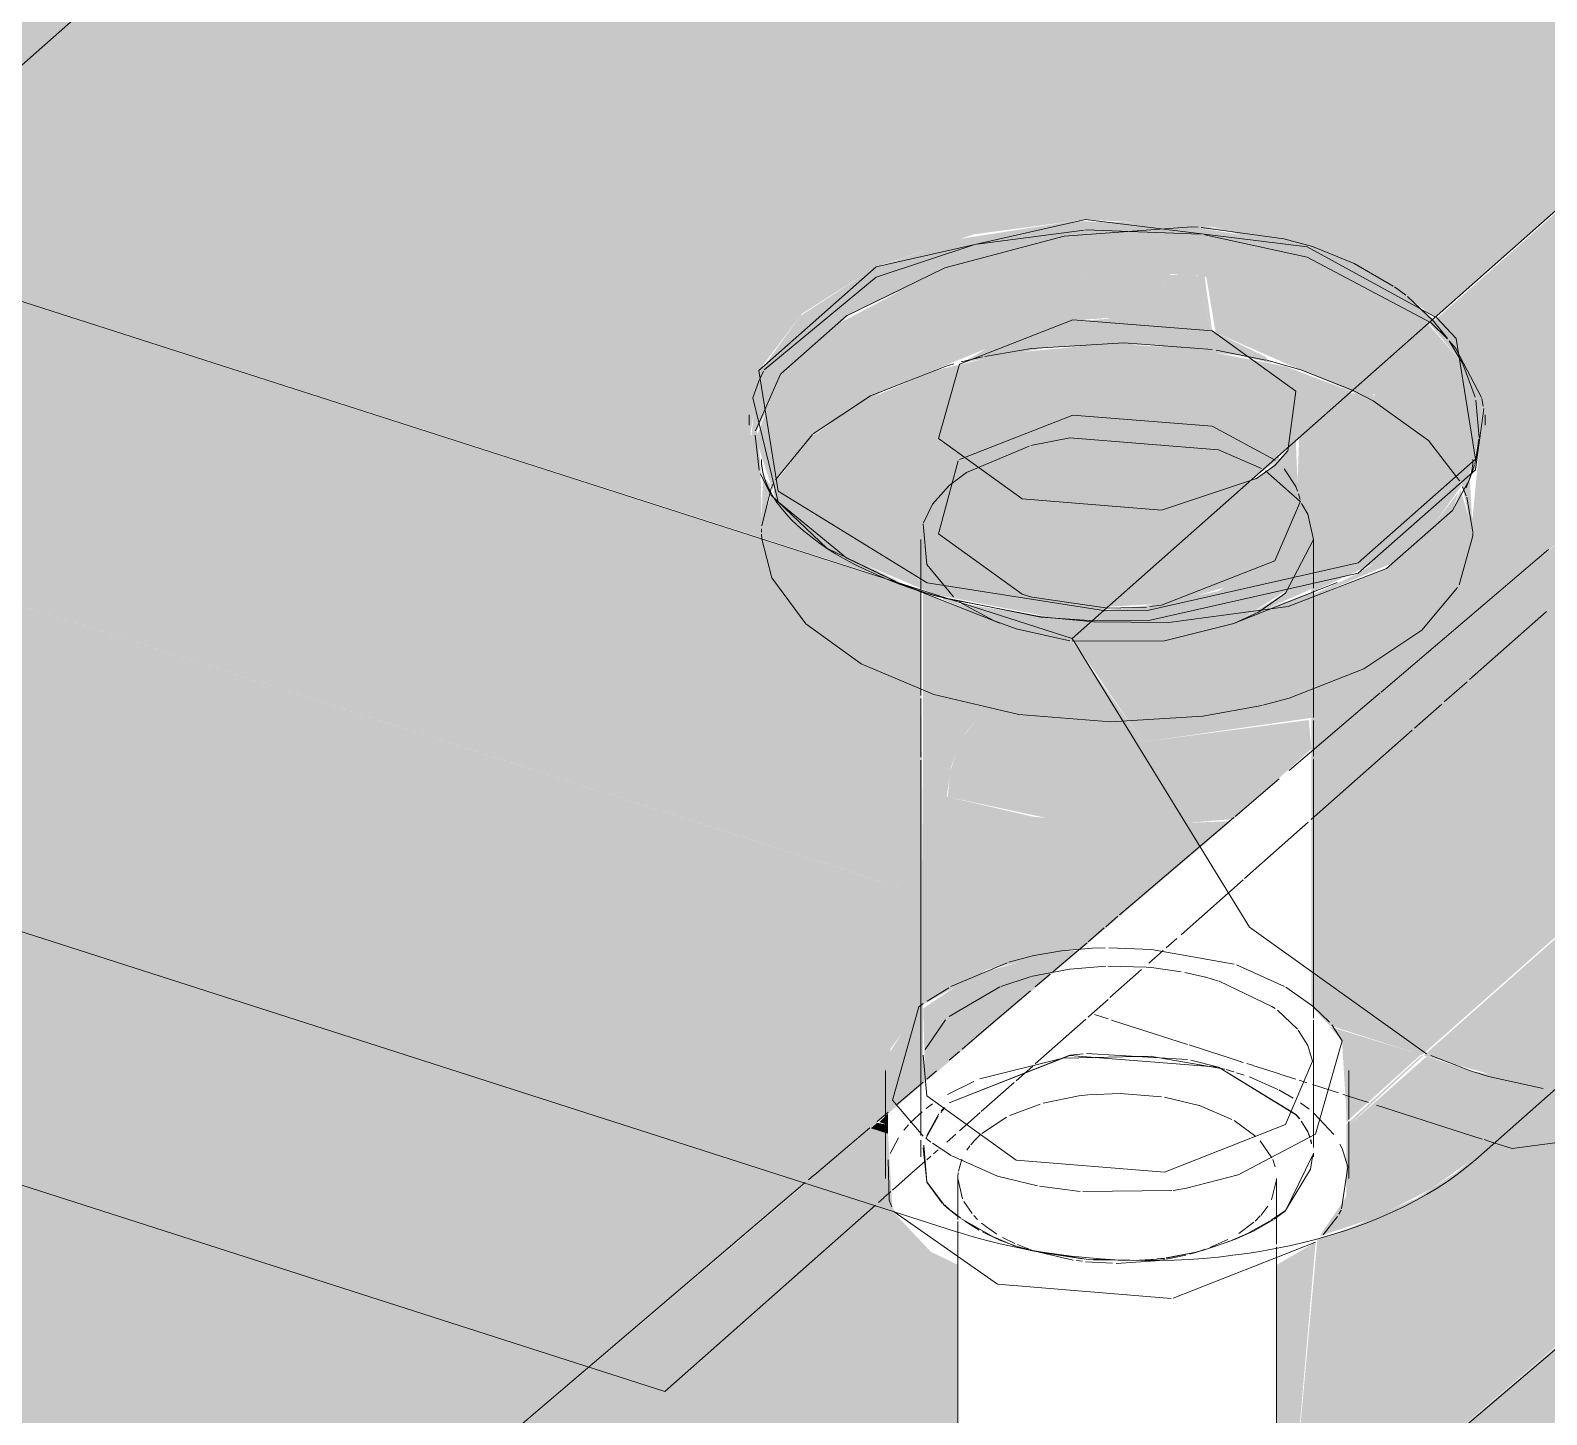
# Model space of a CAD drawing. Header units: metres. Extents: x 1.1 to 88.1, y -3.7 to 23.8.
# Drawn here: x 84.2821 to 84.4057, y 11.7057 to 11.8186 of the extents above; entities that cross this region are included whole.
import ezdxf

# ---------------------------------------------------------------- set-up
doc = ezdxf.new("R2010")
doc.units = ezdxf.units.M
doc.layers.add('1095_ARQ_BASE_dwg', color=7, linetype='Continuous', lineweight=5, true_color=0x767676)
doc.layers.add('A-FLOR', color=7, linetype='Continuous', lineweight=9, true_color=0x007f00)
for name, color, linetype, lineweight in [('LAYOUT-WC_COZINHA', 7, 'Continuous', 5), ('P-PIPE', 7, 'Continuous', 5), ('P-SANR-FIXT', 7, 'Continuous', 5)]:
    doc.layers.add(name, color=color, linetype=linetype, lineweight=lineweight)

# ---------------------------------------------------------------- blocks, each defined once
blk = doc.blocks.new('1095_ARQ_BASE_dwg_A$C7E1C57F4-4006151-3D_DT_02')
at = {"layer": 'LAYOUT-WC_COZINHA', "color": 254, "true_color": 0xe9e9e9}
for p, q in [((-2.51462, 11.76569), (-2.50836, 11.77123)), ((-2.51669, 11.76386), (-2.51482, 11.76551)), ((-2.51911, 11.76171), (-2.51688, 11.76369)), ((-2.52753, 11.75427), (-2.5193, 11.76155)), ((-2.52221, 11.73099), (-2.51358, 11.72822)), ((-2.51343, 11.72817), (-2.51297, 11.72802)), ((-2.51297, 11.72802), (-2.51265, 11.72792)), ((-2.56237, 11.72344), (-2.5618, 11.72394)), ((-2.56282, 11.72304), (-2.56238, 11.72343))]:
    blk.add_line(p, q, dxfattribs=at)
at = {"layer": 'LAYOUT-WC_COZINHA', "color": 7, "true_color": 0xf7f7f7}
for p, q in [((-2.53296, 11.74946), (-2.52777, 11.75405)), ((-2.53813, 11.74488), (-2.53308, 11.74936)), ((-2.53935, 11.74381), (-2.53848, 11.74458)), ((-2.56008, 11.72547), (-2.55903, 11.7264)), ((-2.56168, 11.72404), (-2.56011, 11.72543))]:
    blk.add_line(p, q, dxfattribs=at)
at = {"layer": 'LAYOUT-WC_COZINHA', "color": 7, "true_color": 0xfcfcfc}
blk.add_line((-2.54077, 11.74255), (-2.53961, 11.74358), dxfattribs=at)
at = {"layer": 'LAYOUT-WC_COZINHA', "color": 7, "true_color": 0xfafafa}
for p, q in [((-2.54394, 11.73975), (-2.54136, 11.74203)), ((-2.55003, 11.73436), (-2.54591, 11.738)), ((-2.5452, 11.73837), (-2.54409, 11.73801)), ((-2.54382, 11.73792), (-2.53762, 11.73593)), ((-2.53747, 11.73589), (-2.53474, 11.73501)), ((-2.5347, 11.735), (-2.53307, 11.73447)), ((-2.5516, 11.73296), (-2.55024, 11.73417)), ((-2.53279, 11.73438), (-2.53231, 11.73423)), ((-2.5323, 11.73422), (-2.53012, 11.73353)), ((-2.55444, 11.73046), (-2.55174, 11.73284)), ((-2.53008, 11.73351), (-2.52879, 11.7331)), ((-2.52851, 11.73301), (-2.52788, 11.73281)), ((-2.55622, 11.72888), (-2.55453, 11.73037))]:
    blk.add_line(p, q, dxfattribs=at)
at = {"layer": 'LAYOUT-WC_COZINHA', "color": 7, "true_color": 0xf1f1f1}
for p, q in [((-2.52744, 11.73267), (-2.52531, 11.73198)), ((-2.52496, 11.73187), (-2.52467, 11.73178))]:
    blk.add_line(p, q, dxfattribs=at)
at = {"layer": 'LAYOUT-WC_COZINHA', "color": 254, "true_color": 0xd9d9d9}
blk.add_line((-2.52467, 11.73178), (-2.52287, 11.7312), dxfattribs=at)
at = {"layer": 'LAYOUT-WC_COZINHA', "color": 7, "true_color": 0xfdfdfd}
for p, q in [((-2.55725, 11.72797), (-2.55651, 11.72862)), ((-2.55888, 11.72653), (-2.55855, 11.72682)), ((-2.55833, 11.72701), (-2.55795, 11.72734))]:
    blk.add_line(p, q, dxfattribs=at)
at = {"layer": 'LAYOUT-WC_COZINHA', "color": 254, "true_color": 0xd9d9d9}
for points in [[(-2.7836, 11.77289, 0), (-2.58024, 11.70762, 0), (-2.56306, 11.72282, 0)], [(-2.51265, 11.72792, 0), (-2.51115, 11.72744, 0), (-2.45839, 11.73442, 0)]]:
    blk.add_polyline3d(points, dxfattribs=at)
at = {"layer": 'LAYOUT-WC_COZINHA', "color": 7, "true_color": 0xfafafa}
blk.add_polyline3d([(-2.54573, 11.73816, 0), (-2.54542, 11.73844, 0), (-2.54409, 11.73961, 0)], dxfattribs=at)
blk = doc.blocks.new('1095_ARQ_BASE_dwg-4006143-3D_DT_02')
blk.add_blockref('1095_ARQ_BASE_dwg_A$C7E1C57F4-4006151-3D_DT_02', (0, 0))
blk = doc.blocks.new('USO_ESG_Cuba lavatório retângular - Uso geral-4012784-3D_DT_02')
at = {"layer": 'P-SANR-FIXT', "true_color": 0xf3f3f3, "transparency": 33554598}
h = blk.add_hatch(color=7, dxfattribs=at)
h.paths.add_polyline_path([(-2.50182, 11.73177), (-2.48978, 11.73327), (-2.47626, 11.73832), (-2.47484, 11.73914), (-2.43111, 11.77654), (-2.42348, 11.78588), (-2.41197, 11.80212), (-2.39993, 11.82192), (-2.39437, 11.83254), (-2.50738, 11.73254), (-2.50357, 11.73201)])
h.paths.add_polyline_path([(-2.5185, 11.73507), (-2.38376, 11.8543), (-2.37737, 11.86885), (-2.36779, 11.89439), (-2.36716, 11.89634), (-2.52753, 11.7597), (-2.52753, 11.73907), (-2.52605, 11.73749), (-2.5186, 11.7351)])
h = blk.add_hatch(color=7, dxfattribs=at)
h.paths.add_polyline_path([(-2.52467, 11.72915), (-2.51837, 11.73503), (-2.5186, 11.73498), (-2.52467, 11.7294)])
h.paths.add_polyline_path([(-2.38411, 11.85353), (-2.34766, 11.88609), (-2.34783, 11.88609), (-2.38388, 11.85404), (-2.38406, 11.85363)])
h = blk.add_hatch(color=7, dxfattribs=at)
h.paths.add_polyline_path([(-2.52684, 11.7203), (-2.52221, 11.72184), (-2.51768, 11.72419), (-2.51287, 11.72768), (-2.50742, 11.73254), (-2.51436, 11.73374), (-2.51812, 11.73495), (-2.52467, 11.72915), (-2.52467, 11.72351), (-2.52676, 11.72043)])
h.paths.add_polyline_path([(-2.39437, 11.83254), (-2.34892, 11.87282), (-2.34805, 11.88544), (-2.38411, 11.85353), (-2.38955, 11.84173), (-2.39436, 11.83256)])
h = blk.add_hatch(color=7, dxfattribs=at)
h.paths.add_polyline_path([(-2.52954, 11.69253), (-2.47542, 11.73881), (-2.47715, 11.73781), (-2.49081, 11.73314), (-2.50182, 11.73177), (-2.50738, 11.73254), (-2.51573, 11.72547), (-2.51884, 11.72343), (-2.52423, 11.72102), (-2.52703, 11.72002), (-2.52952, 11.69274)])
h.paths.add_polyline_path([(-2.43151, 11.77606), (-2.35152, 11.84431), (-2.34893, 11.87275), (-2.39437, 11.83254), (-2.40049, 11.82101), (-2.41197, 11.80212), (-2.42587, 11.78279), (-2.43111, 11.77654)])
for points in [[(-2.50738, 11.73254), (-2.39421, 11.83285), (-2.38753, 11.84596), (-2.38376, 11.8543), (-2.51836, 11.73503), (-2.51166, 11.73313), (-2.50742, 11.73254)], [(-2.52467, 11.72961), (-2.5186, 11.7351), (-2.52605, 11.7374), (-2.52502, 11.73623), (-2.52467, 11.73046)], [(-2.56203, 11.72937), (-2.56203, 11.7303), (-2.56274, 11.7296)], [(-2.56139, 11.72226), (-2.56169, 11.72268), (-2.56203, 11.72865), (-2.56343, 11.7291), (-2.56871, 11.72461), (-2.56168, 11.72235)], [(-2.56203, 11.72865), (-2.56203, 11.72937), (-2.56292, 11.72954), (-2.56343, 11.7291), (-2.56262, 11.72884)], [(-2.53035, 11.69184), (-2.52952, 11.69274), (-2.52717, 11.71982), (-2.53035, 11.71795), (-2.53035, 11.69203)]]:
    blk.add_hatch(color=7, dxfattribs=at).paths.add_polyline_path(points)
h = blk.add_hatch(color=7, dxfattribs=at)
h.paths.add_polyline_path([(-2.55635, 11.67117), (-2.55635, 11.67143), (-2.55656, 11.67124)])
h.paths.add_polyline_path([(-2.55635, 11.67153), (-2.55635, 11.71797), (-2.55855, 11.71903), (-2.56168, 11.72235), (-2.56871, 11.72461), (-2.61057, 11.68894), (-2.55732, 11.67185)])
at = {"layer": 'P-SANR-FIXT'}
for p, q in [((-2.54703, 11.76904), (-2.35472, 11.93921)), ((-2.51414, 11.72653), (-2.33556, 11.88455)), ((-2.72918, 11.82749), (-2.54703, 11.76904)), ((-2.52977, 11.80161), (-2.52743, 11.801)), ((-2.51729, 11.79519), (-2.52787, 11.80096)), ((-2.52743, 11.801), (-2.52404, 11.7996)), ((-2.79212, 11.79628), (-2.55645, 11.72065)), ((-2.57335, 11.78727), (-2.57335, 11.78642)), ((-2.53046, 11.78358), (-2.53561, 11.78634)), ((-2.55935, 11.77711), (-2.55935, 11.77653)), ((-2.55883, 11.77357), (-2.5443, 11.77129)), ((-2.54522, 11.77047), (-2.54957, 11.77078))]:
    blk.add_line(p, q, dxfattribs=at)
at = {"layer": 'P-SANR-FIXT', "color": 253, "true_color": 0xa6a6a6}
for p, q in [((-2.55478, 11.8012), (-2.54605, 11.80234)), ((-2.54593, 11.80235), (-2.53657, 11.802)), ((-2.53651, 11.80256), (-2.52977, 11.80161)), ((-2.53621, 11.80195), (-2.52787, 11.80012)), ((-2.52787, 11.80012), (-2.51776, 11.79477)), ((-2.52404, 11.7996), (-2.52084, 11.79777)), ((-2.52075, 11.79771), (-2.51982, 11.79702)), ((-2.51968, 11.79691), (-2.51757, 11.79492)), ((-2.55607, 11.79158), (-2.55432, 11.792)), ((-2.53529, 11.79254), (-2.53122, 11.79173)), ((-2.53116, 11.79172), (-2.52839, 11.79093)), ((-2.52839, 11.79093), (-2.52412, 11.78926)), ((-2.57284, 11.78597), (-2.5708, 11.79058)), ((-2.57122, 11.78197), (-2.56819, 11.78567)), ((-2.57254, 11.78275), (-2.57288, 11.7856)), ((-2.55564, 11.78258), (-2.55054, 11.78473)), ((-2.5351, 11.78442), (-2.53158, 11.78289)), ((-2.57159, 11.7812), (-2.57139, 11.78164)), ((-2.55915, 11.77847), (-2.55841, 11.78)), ((-2.55935, 11.77653), (-2.55935, 11.77381)), ((-2.55935, 11.77375), (-2.55935, 11.77299)), ((-2.55109, 11.77265), (-2.5503, 11.77241)), ((-2.55027, 11.77241), (-2.5441, 11.77151))]:
    blk.add_line(p, q, dxfattribs=at)
at = {"layer": 'P-SANR-FIXT', "color": 254, "true_color": 0xdddddd}
for p, q in [((-2.51776, 11.79477), (-2.51643, 11.79347)), ((-2.51757, 11.79492), (-2.51643, 11.7935)), ((-2.51628, 11.79331), (-2.51572, 11.79265)), ((-2.5157, 11.79262), (-2.51365, 11.78868)), ((-2.51411, 11.78848), (-2.51385, 11.78542)), ((-2.51363, 11.78861), (-2.5135, 11.78799)), ((-2.52879, 11.78142), (-2.52974, 11.78286)), ((-2.51413, 11.78281), (-2.51413, 11.78279)), ((-2.52735, 11.77313), (-2.52735, 11.77653)), ((-2.55596, 11.77187), (-2.55622, 11.77205)), ((-2.5441, 11.77151), (-2.54097, 11.7716)), ((-2.52872, 11.73017), (-2.5351, 11.73407)), ((-2.55744, 11.7308), (-2.55769, 11.73052)), ((-2.54941, 11.71896), (-2.54571, 11.71841)), ((-2.54527, 11.71837), (-2.54128, 11.71832))]:
    blk.add_line(p, q, dxfattribs=at)
at = {"layer": 'P-SANR-FIXT', "color": 253, "true_color": 0x9e9e9e}
for p, q in [((-2.51346, 11.7878), (-2.51413, 11.78281)), ((-2.51335, 11.78642), (-2.51335, 11.78727)), ((-2.57233, 11.77821), (-2.5716, 11.78118)), ((-2.57235, 11.7777), (-2.57235, 11.77798)), ((-2.57233, 11.77712), (-2.57235, 11.77753)), ((-2.52735, 11.77653), (-2.52735, 11.77711)), ((-2.56131, 11.77362), (-2.5654, 11.77558)), ((-2.56129, 11.77361), (-2.55292, 11.77028)), ((-2.53378, 11.77028), (-2.52541, 11.77361)), ((-2.55941, 11.77288), (-2.56049, 11.77326)), ((-2.55903, 11.77279), (-2.55996, 11.77311)), ((-2.55742, 11.77232), (-2.55941, 11.77288)), ((-2.54957, 11.77078), (-2.55798, 11.77247)), ((-2.52735, 11.77245), (-2.52735, 11.77292)), ((-2.55935, 11.74818), (-2.55935, 11.72851)), ((-2.52735, 11.72752), (-2.52735, 11.73791))]:
    blk.add_line(p, q, dxfattribs=at)
at = {"layer": 'P-SANR-FIXT', "color": 7, "true_color": 0xf0f0f0}
for p, q in [((-2.51386, 11.78529), (-2.5141, 11.78367)), ((-2.51423, 11.78319), (-2.51462, 11.782)), ((-2.51411, 11.78363), (-2.5142, 11.78329)), ((-2.55343, 11.77049), (-2.55596, 11.77187)), ((-2.53184, 11.77119), (-2.53378, 11.77028)), ((-2.55755, 11.72291), (-2.55721, 11.7226)), ((-2.53225, 11.7207), (-2.53062, 11.72163))]:
    blk.add_line(p, q, dxfattribs=at)
at = {"layer": 'P-SANR-FIXT', "color": 7, "true_color": 0xf3f3f3}
for p, q in [((-2.53126, 11.7827), (-2.52843, 11.7802)), ((-2.52864, 11.78105), (-2.52879, 11.78142)), ((-2.52844, 11.78036), (-2.52856, 11.78083)), ((-2.55789, 11.73027), (-2.55888, 11.7285)), ((-2.52846, 11.72986), (-2.52872, 11.73017)), ((-2.52782, 11.72882), (-2.52831, 11.72965))]:
    blk.add_line(p, q, dxfattribs=at)
at = {"layer": 'P-SANR-FIXT', "color": 254, "true_color": 0xd5d5d5}
for p, q in [((-2.51462, 11.782), (-2.516, 11.77948)), ((-2.51436, 11.77741), (-2.51548, 11.77342)), ((-2.55996, 11.77311), (-2.56129, 11.77361)), ((-2.55935, 11.77286), (-2.55935, 11.76439)), ((-2.55798, 11.77247), (-2.55883, 11.77273)), ((-2.52735, 11.76258), (-2.52735, 11.77245)), ((-2.5516, 11.76981), (-2.55343, 11.77049)), ((-2.5472, 11.76884), (-2.5516, 11.76981)), ((-2.55935, 11.76415), (-2.55935, 11.76322)), ((-2.55935, 11.7632), (-2.55935, 11.76205)), ((-2.52735, 11.7594), (-2.52735, 11.76235)), ((-2.55935, 11.76203), (-2.55935, 11.76073)), ((-2.55935, 11.76072), (-2.55935, 11.75936)), ((-2.55935, 11.75912), (-2.55935, 11.75803)), ((-2.52735, 11.73808), (-2.52735, 11.75921)), ((-2.55935, 11.75801), (-2.55935, 11.75682)), ((-2.55935, 11.75681), (-2.55935, 11.74818)), ((-2.51432, 11.73371), (-2.51779, 11.73502)), ((-2.55935, 11.72814), (-2.55935, 11.72781)), ((-2.55935, 11.72779), (-2.55935, 11.72677)), ((-2.52735, 11.72677), (-2.52735, 11.72708))]:
    blk.add_line(p, q, dxfattribs=at)
at = {"layer": 'P-SANR-FIXT', "color": 254, "true_color": 0xe8e8e8}
for p, q in [((-2.5152, 11.7814), (-2.5149, 11.78067)), ((-2.51485, 11.78056), (-2.51435, 11.77773)), ((-2.51435, 11.77769), (-2.51436, 11.77741))]:
    blk.add_line(p, q, dxfattribs=at)
at = {"layer": 'P-SANR-FIXT', "color": 7, "true_color": 0xf9f9f9}
blk.add_line((-2.53378, 11.77028), (-2.53385, 11.77026), dxfattribs=at)
at = {"layer": 'P-SANR-FIXT', "color": 7, "true_color": 0xfafafa}
for p, q in [((-2.52764, 11.72834), (-2.52782, 11.72882)), ((-2.52751, 11.72783), (-2.52758, 11.72813))]:
    blk.add_line(p, q, dxfattribs=at)
at = {"layer": 'P-SANR-FIXT', "color": 7, "true_color": 0xebebeb}
for p, q in [((-2.55721, 11.7226), (-2.55638, 11.72194)), ((-2.55605, 11.72171), (-2.55341, 11.72023)), ((-2.55339, 11.72023), (-2.55166, 11.71948)), ((-2.53384, 11.72), (-2.53225, 11.7207)), ((-2.55144, 11.71942), (-2.5503, 11.71915)), ((-2.55009, 11.7191), (-2.54956, 11.71899)), ((-2.53937, 11.71851), (-2.53678, 11.71903)), ((-2.53669, 11.71906), (-2.53624, 11.71918)), ((-2.53606, 11.71924), (-2.53393, 11.71997)), ((-2.54128, 11.71832), (-2.54012, 11.71842)), ((-2.54009, 11.71842), (-2.5395, 11.71849))]:
    blk.add_line(p, q, dxfattribs=at)
at = {"layer": 'P-SANR-FIXT'}
for points in [[(-2.64949, 11.80166, 0), (-2.64626, 11.80378, 0), (-2.61978, 11.82721, 0), (-2.59411, 11.86058, 0), (-2.57083, 11.90185, 0), (-2.55134, 11.9485, 0), (-2.53686, 11.99767, 0)], [(-2.52787, 11.80096, 0), (-2.54593, 11.8032, 0), (-2.56301, 11.79934, 0), (-2.57257, 11.79088, 0), (-2.57098, 11.78104, 0), (-2.55883, 11.77357, 0)], [(-2.55109, 11.78042, 0), (-2.55791, 11.78534, 0), (-2.5562, 11.79139, 0), (-2.54696, 11.79503, 0), (-2.53561, 11.79412, 0)], [(-2.53561, 11.79412, 0), (-2.52879, 11.78919, 0), (-2.52945, 11.78434, 0)], [(-2.5654, 11.77558, 0), (-2.57098, 11.78019, 0), (-2.57305, 11.78867, 0)], [(-2.53561, 11.78634, 0), (-2.54696, 11.78725, 0), (-2.5562, 11.78362, 0)], [(-2.57235, 11.78363, 0), (-2.57234, 11.78328, 0), (-2.5723, 11.78292, 0), (-2.57223, 11.78256, 0), (-2.57213, 11.78219, 0), (-2.572, 11.7818, 0), (-2.57183, 11.78141, 0), (-2.57163, 11.78099, 0), (-2.57138, 11.78057, 0), (-2.57109, 11.78013, 0), (-2.57075, 11.77968, 0), (-2.57036, 11.77922, 0), (-2.56993, 11.77875, 0), (-2.56945, 11.77828, 0), (-2.56892, 11.77781, 0), (-2.56834, 11.77734, 0), (-2.56771, 11.77687, 0), (-2.56704, 11.77641, 0), (-2.56632, 11.77595, 0), (-2.56555, 11.77551, 0), (-2.56474, 11.77507, 0), (-2.56389, 11.77465, 0), (-2.563, 11.77424, 0), (-2.56224, 11.77392, 0)], [(-2.56049, 11.77326, 0), (-2.56703, 11.77639, 0), (-2.57159, 11.78076, 0), (-2.57244, 11.78247, 0)], [(-2.532, 11.78209, 0), (-2.53974, 11.77951, 0), (-2.55109, 11.78042, 0)], [(-2.54527, 11.7704, 0), (-2.54956, 11.77079, 0), (-2.55742, 11.77232, 0)], [(-2.51414, 11.72653, 0), (-2.51487, 11.72592, 0), (-2.51563, 11.72532, 0), (-2.51643, 11.72476, 0), (-2.51726, 11.72421, 0), (-2.51812, 11.72369, 0), (-2.51901, 11.7232, 0), (-2.51993, 11.72272, 0), (-2.52087, 11.72227, 0), (-2.52185, 11.72184, 0), (-2.52284, 11.72144, 0), (-2.52387, 11.72106, 0), (-2.52491, 11.7207, 0), (-2.52598, 11.72037, 0), (-2.52707, 11.72006, 0), (-2.52817, 11.71978, 0), (-2.52929, 11.71952, 0), (-2.53043, 11.71929, 0), (-2.53158, 11.71908, 0), (-2.53275, 11.71889, 0), (-2.53392, 11.71874, 0), (-2.5351, 11.7186, 0), (-2.5363, 11.71849, 0), (-2.53749, 11.71841, 0), (-2.5387, 11.71835, 0), (-2.5399, 11.71832, 0), (-2.54111, 11.71832, 0), (-2.54232, 11.71834, 0), (-2.54352, 11.71838, 0), (-2.54472, 11.71845, 0), (-2.54591, 11.71855, 0), (-2.5471, 11.71867, 0), (-2.54828, 11.71882, 0), (-2.54945, 11.719, 0), (-2.55061, 11.71919, 0), (-2.55175, 11.71942, 0), (-2.55288, 11.71967, 0), (-2.55399, 11.71994, 0), (-2.55509, 11.72024, 0), (-2.55616, 11.72056, 0), (-2.55645, 11.72065, 0)]]:
    blk.add_polyline3d(points, dxfattribs=at)
at = {"layer": 'P-SANR-FIXT', "color": 253, "true_color": 0xa6a6a6}
for points in [[(-2.57078, 11.79061, 0), (-2.56543, 11.79534, 0), (-2.55741, 11.79927, 0), (-2.54767, 11.80185, 0), (-2.53726, 11.80259, 0), (-2.53675, 11.80257, 0)], [(-2.57213, 11.79094, 0), (-2.56301, 11.7985, 0), (-2.55504, 11.80114, 0)], [(-2.55413, 11.79204, 0), (-2.55034, 11.79269, 0), (-2.54281, 11.79315, 0), (-2.5356, 11.79259, 0)], [(-2.57305, 11.78867, 0), (-2.57257, 11.79003, 0), (-2.57219, 11.79082, 0)], [(-2.56814, 11.78571, 0), (-2.56347, 11.78882, 0), (-2.55738, 11.79122, 0), (-2.55667, 11.79142, 0)], [(-2.55038, 11.78477, 0), (-2.54721, 11.78539, 0), (-2.5351, 11.78442, 0)], [(-2.55632, 11.78351, 0), (-2.55791, 11.77757, 0), (-2.55109, 11.77265, 0)], [(-2.55671, 11.77242, 0), (-2.55888, 11.77506, 0), (-2.55917, 11.77838, 0)]]:
    blk.add_polyline3d(points, dxfattribs=at)
at = {"layer": 'P-SANR-FIXT', "color": 253, "true_color": 0x9e9e9e}
for points in [[(-2.5443, 11.77129, 0), (-2.54077, 11.77134, 0), (-2.52369, 11.77519, 0), (-2.51413, 11.78366, 0), (-2.51572, 11.7935, 0), (-2.51729, 11.79519, 0)], [(-2.52945, 11.78434, 0), (-2.5305, 11.78314, 0), (-2.532, 11.78209, 0)], [(-2.51435, 11.78363, 0), (-2.51436, 11.78328, 0), (-2.5144, 11.78292, 0), (-2.51447, 11.78256, 0), (-2.51457, 11.78219, 0), (-2.5147, 11.7818, 0), (-2.51487, 11.78141, 0), (-2.5149, 11.78133, 0)], [(-2.51413, 11.78279, 0), (-2.52369, 11.77435, 0), (-2.54077, 11.77049, 0), (-2.54522, 11.77047, 0)], [(-2.516, 11.77948, 0), (-2.52139, 11.77475, 0), (-2.52942, 11.77165, 0), (-2.53915, 11.77035, 0), (-2.54527, 11.7704, 0)], [(-2.56207, 11.77384, 0), (-2.5611, 11.77347, 0), (-2.5601, 11.77311, 0), (-2.55936, 11.77287, 0)], [(-2.55936, 11.77287, 0), (-2.55831, 11.77254, 0), (-2.55819, 11.77251, 0)], [(-2.51813, 11.73517, 0), (-2.53255, 11.7455, 0), (-2.54703, 11.76904, 0)]]:
    blk.add_polyline3d(points, dxfattribs=at)
at = {"layer": 'P-SANR-FIXT', "color": 254, "true_color": 0xdddddd}
for points in [[(-2.51629, 11.7933, 0), (-2.51516, 11.79142, 0), (-2.51416, 11.7887, 0)], [(-2.52412, 11.78926, 0), (-2.52247, 11.78842, 0), (-2.51797, 11.78517, 0), (-2.51542, 11.78185, 0)], [(-2.5407, 11.77163, 0), (-2.53974, 11.77174, 0), (-2.5305, 11.77537, 0), (-2.52841, 11.78023, 0)], [(-2.52832, 11.78004, 0), (-2.52782, 11.77917, 0), (-2.52735, 11.77711, 0)], [(-2.52735, 11.77711, 0), (-2.52964, 11.77272, 0), (-2.53184, 11.77119, 0)], [(-2.5351, 11.73407, 0), (-2.54721, 11.73504, 0), (-2.55706, 11.73117, 0)]]:
    blk.add_polyline3d(points, dxfattribs=at)
at = {"layer": 'P-SANR-FIXT', "color": 254, "true_color": 0xdfdfdf}
blk.add_polyline3d([(-2.55841, 11.78, 0), (-2.55706, 11.78151, 0), (-2.55564, 11.78258, 0)], dxfattribs=at)
at = {"layer": 'P-SANR-FIXT', "color": 254, "true_color": 0xd5d5d5}
for points in [[(-2.55831, 11.76446, 0), (-2.56423, 11.76697, 0), (-2.56873, 11.77022, 0), (-2.5715, 11.77397, 0), (-2.57233, 11.77712, 0)], [(-2.51561, 11.7732, 0), (-2.51851, 11.76972, 0), (-2.52323, 11.76657, 0), (-2.52932, 11.76417, 0), (-2.53147, 11.7636, 0)], [(-2.53385, 11.77026, 0), (-2.5395, 11.76884, 0), (-2.54701, 11.76881, 0)], [(-2.53155, 11.76358, 0), (-2.53636, 11.7627, 0), (-2.54389, 11.76224, 0), (-2.55137, 11.76284, 0), (-2.55831, 11.76446, 0)], [(-2.50861, 11.73233, 0), (-2.51307, 11.73333, 0), (-2.51427, 11.73369, 0)]]:
    blk.add_polyline3d(points, dxfattribs=at)
at = {"layer": 'P-SANR-FIXT', "color": 7, "true_color": 0xf0f0f0}
for points in [[(-2.55911, 11.72773, 0), (-2.55888, 11.72471, 0), (-2.55762, 11.72298, 0)], [(-2.53055, 11.72168, 0), (-2.52964, 11.72237, 0), (-2.52745, 11.72683, 0)]]:
    blk.add_polyline3d(points, dxfattribs=at)
blk = doc.blocks.new('USO_ESG_Sifão de Uso Geral - Sifão para lavatório-4012786-3D_DT_02')
at = {"layer": 'P-SANR-FIXT', "color": 7, "true_color": 0xf0f0f0}
for p, q in [((-2.54536, 11.74378), (-2.54434, 11.7438)), ((-2.54402, 11.74381), (-2.54056, 11.74367)), ((-2.54056, 11.74367), (-2.53381, 11.74249)), ((-2.53361, 11.74242), (-2.52972, 11.74067)), ((-2.54056, 11.7422), (-2.53814, 11.74186)), ((-2.53784, 11.74181), (-2.53615, 11.74142)), ((-2.53613, 11.74141), (-2.5351, 11.7411)), ((-2.53504, 11.74109), (-2.53073, 11.73904)), ((-2.52961, 11.7406), (-2.52741, 11.73905)), ((-2.56185, 11.72705), (-2.56118, 11.72833)), ((-2.52741, 11.72697), (-2.5276, 11.72576)), ((-2.5276, 11.72576), (-2.52964, 11.72238)), ((-2.557, 11.72246), (-2.5574, 11.72282)), ((-2.53092, 11.72153), (-2.53273, 11.72053)), ((-2.52964, 11.72238), (-2.53085, 11.72157))]:
    blk.add_line(p, q, dxfattribs=at)
at = {"layer": 'P-SANR-FIXT', "color": 254, "true_color": 0xdddddd}
for p, q in [((-2.55691, 11.74066), (-2.55233, 11.7426)), ((-2.55219, 11.74265), (-2.55014, 11.74318)), ((-2.55285, 11.74066), (-2.55045, 11.74144)), ((-2.55038, 11.74146), (-2.54723, 11.74207)), ((-2.54721, 11.74208), (-2.54427, 11.74231)), ((-2.5441, 11.74232), (-2.54097, 11.74223)), ((-2.54097, 11.74223), (-2.54056, 11.7422)), ((-2.55885, 11.73947), (-2.55709, 11.74055)), ((-2.55706, 11.7382), (-2.55291, 11.74064)), ((-2.53073, 11.73904), (-2.53048, 11.73887)), ((-2.53029, 11.73873), (-2.52865, 11.73717)), ((-2.55902, 11.73553), (-2.55734, 11.73793)), ((-2.54585, 11.73519), (-2.53763, 11.73471)), ((-2.56023, 11.72953), (-2.55953, 11.7302)), ((-2.55953, 11.7302), (-2.55925, 11.73045)), ((-2.55774, 11.73037), (-2.55747, 11.7307)), ((-2.52732, 11.73034), (-2.52569, 11.72858)), ((-2.56075, 11.72893), (-2.56036, 11.72939)), ((-2.54619, 11.71846), (-2.54972, 11.71899)), ((-2.54617, 11.71825), (-2.54668, 11.71832)), ((-2.54373, 11.71809), (-2.54594, 11.71822)), ((-2.54202, 11.71832), (-2.54571, 11.71842)), ((-2.54022, 11.71829), (-2.54344, 11.71808)), ((-2.53944, 11.7184), (-2.54009, 11.7183))]:
    blk.add_line(p, q, dxfattribs=at)
at = {"layer": 'P-SANR-FIXT', "color": 253, "true_color": 0x9e9e9e}
for p, q in [((-2.55953, 11.73899), (-2.55916, 11.73926)), ((-2.56224, 11.7338), (-2.56224, 11.72944)), ((-2.52742, 11.73458), (-2.52964, 11.7294)), ((-2.52446, 11.7298), (-2.52446, 11.7338)), ((-2.52717, 11.72861), (-2.53348, 11.7253)), ((-2.53348, 11.7253), (-2.53771, 11.7242)), ((-2.55635, 11.7207), (-2.55635, 11.67117)), ((-2.52717, 11.71982), (-2.5388, 11.71524)), ((-2.53035, 11.67058), (-2.53035, 11.71943))]:
    blk.add_line(p, q, dxfattribs=at)
at = {"layer": 'P-SANR-FIXT', "color": 254, "true_color": 0xd5d5d5}
for p, q in [((-2.52741, 11.73905), (-2.52605, 11.73775)), ((-2.56224, 11.72907), (-2.56224, 11.72874)), ((-2.52446, 11.72501), (-2.52446, 11.72964)), ((-2.56224, 11.72872), (-2.56224, 11.72501)), ((-2.55855, 11.72797), (-2.55896, 11.72828)), ((-2.5569, 11.72689), (-2.55842, 11.72787)), ((-2.56195, 11.72326), (-2.56203, 11.72651)), ((-2.52454, 11.72594), (-2.52505, 11.72252)), ((-2.55635, 11.72501), (-2.55635, 11.72165)), ((-2.54638, 11.72395), (-2.54968, 11.72437)), ((-2.53889, 11.72402), (-2.54614, 11.72393)), ((-2.53771, 11.7242), (-2.5388, 11.72403)), ((-2.53035, 11.71966), (-2.53035, 11.72501)), ((-2.56173, 11.72268), (-2.56195, 11.72324)), ((-2.55635, 11.72149), (-2.55635, 11.7207)), ((-2.52538, 11.72191), (-2.52656, 11.7204)), ((-2.52509, 11.72243), (-2.52527, 11.7221))]:
    blk.add_line(p, q, dxfattribs=at)
at = {"layer": 'P-SANR-FIXT', "color": 7, "true_color": 0xf3f3f3}
for p, q in [((-2.54765, 11.73481), (-2.54054, 11.73497)), ((-2.54052, 11.73496), (-2.53457, 11.73392)), ((-2.55455, 11.73312), (-2.5479, 11.73478)), ((-2.53446, 11.73389), (-2.53383, 11.7337)), ((-2.55719, 11.73186), (-2.55504, 11.73292)), ((-2.53361, 11.73363), (-2.53299, 11.73343)), ((-2.53257, 11.73328), (-2.53024, 11.73226)), ((-2.53948, 11.73163), (-2.53667, 11.73095)), ((-2.53018, 11.73223), (-2.529, 11.73156)), ((-2.55896, 11.72825), (-2.55795, 11.73008)), ((-2.55211, 11.73013), (-2.54964, 11.73107)), ((-2.53664, 11.73095), (-2.53399, 11.72982)), ((-2.5288, 11.73024), (-2.52851, 11.7299)), ((-2.55438, 11.72868), (-2.55237, 11.73)), ((-2.53382, 11.72972), (-2.53204, 11.72843)), ((-2.52835, 11.72969), (-2.52782, 11.72884)), ((-2.55498, 11.72811), (-2.55449, 11.72859))]:
    blk.add_line(p, q, dxfattribs=at)
at = {"layer": 'P-SANR-FIXT', "color": 7, "true_color": 0xfafafa}
for p, q in [((-2.55893, 11.7307), (-2.55842, 11.73108)), ((-2.52841, 11.73117), (-2.5277, 11.73065)), ((-2.52781, 11.72882), (-2.52763, 11.72836)), ((-2.55562, 11.72731), (-2.55536, 11.72766)), ((-2.55529, 11.72776), (-2.55498, 11.72811)), ((-2.53168, 11.72807), (-2.53073, 11.72668)), ((-2.52757, 11.72817), (-2.5275, 11.72788)), ((-2.53067, 11.72654), (-2.53047, 11.72596))]:
    blk.add_line(p, q, dxfattribs=at)
at = {"layer": 'P-SANR-FIXT', "color": 7, "true_color": 0xfcfcfc}
for p, q in [((-2.5563, 11.72559), (-2.55602, 11.72657)), ((-2.55597, 11.72334), (-2.55635, 11.72501)), ((-2.55518, 11.72214), (-2.55586, 11.72313)), ((-2.53107, 11.72274), (-2.53165, 11.72199)), ((-2.53221, 11.72144), (-2.53343, 11.72053)), ((-2.53169, 11.72195), (-2.53211, 11.72153))]:
    blk.add_line(p, q, dxfattribs=at)
at = {"layer": 'P-SANR-FIXT', "color": 7, "true_color": 0xebebeb}
for p, q in [((-2.55611, 11.72176), (-2.557, 11.72246)), ((-2.55461, 11.7208), (-2.55577, 11.72152)), ((-2.55315, 11.72007), (-2.55433, 11.72065)), ((-2.53273, 11.72053), (-2.53421, 11.71987)), ((-2.54982, 11.71901), (-2.55041, 11.71914)), ((-2.53691, 11.719), (-2.53937, 11.71852)), ((-2.53641, 11.71913), (-2.53683, 11.71902)), ((-2.53617, 11.71924), (-2.53664, 11.71908)), ((-2.53429, 11.71984), (-2.53615, 11.7192)), ((-2.54013, 11.71843), (-2.54202, 11.71832)), ((-2.5395, 11.71851), (-2.54011, 11.71844)), ((-2.53775, 11.71876), (-2.53933, 11.71842))]:
    blk.add_line(p, q, dxfattribs=at)
at = {"layer": 'P-SANR-FIXT', "color": 7, "true_color": 0xf5f5f5}
for p, q in [((-2.55473, 11.72166), (-2.55505, 11.72199)), ((-2.55412, 11.72113), (-2.5544, 11.72136)), ((-2.55315, 11.72046), (-2.55409, 11.72111)), ((-2.55169, 11.71969), (-2.55271, 11.7202)), ((-2.55054, 11.71924), (-2.55148, 11.71961)), ((-2.53433, 11.72002), (-2.53581, 11.71937))]:
    blk.add_line(p, q, dxfattribs=at)
at = {"layer": 'P-SANR-FIXT', "color": 254, "true_color": 0xdddddd}
for points in [[(-2.55011, 11.74319, 0), (-2.5479, 11.74357, 0), (-2.54536, 11.74378, 0)], [(-2.5286, 11.73711, 0), (-2.52782, 11.73585, 0), (-2.52742, 11.73458, 0)], [(-2.55706, 11.73118, 0), (-2.54721, 11.73506, 0), (-2.54612, 11.73517, 0)], [(-2.53734, 11.73465, 0), (-2.5351, 11.73409, 0), (-2.5288, 11.73024, 0)], [(-2.54695, 11.71835, 0), (-2.55006, 11.71908, 0), (-2.55026, 11.71914, 0)]]:
    blk.add_polyline3d(points, dxfattribs=at)
at = {"layer": 'P-SANR-FIXT', "color": 253, "true_color": 0x9e9e9e}
for points in [[(-2.55917, 11.72845, 0), (-2.56168, 11.73138, 0), (-2.55953, 11.73899, 0)], [(-2.52586, 11.73752, 0), (-2.52502, 11.73623, 0), (-2.52717, 11.72861, 0)], [(-2.52964, 11.7294, 0), (-2.5395, 11.72553, 0), (-2.5516, 11.7265, 0), (-2.55888, 11.73175, 0), (-2.55917, 11.73507, 0)], [(-2.53895, 11.71522, 0), (-2.5531, 11.71639, 0), (-2.56153, 11.72228, 0)]]:
    blk.add_polyline3d(points, dxfattribs=at)
at = {"layer": 'P-SANR-FIXT', "color": 7, "true_color": 0xf3f3f3}
for points in [[(-2.54939, 11.73115, 0), (-2.54648, 11.73174, 0), (-2.54574, 11.73182, 0)], [(-2.54569, 11.73183, 0), (-2.54311, 11.73194, 0), (-2.53975, 11.73167, 0)]]:
    blk.add_polyline3d(points, dxfattribs=at)
at = {"layer": 'P-SANR-FIXT', "color": 7, "true_color": 0xf0f0f0}
for points in [[(-2.5252, 11.72779, 0), (-2.52502, 11.72744, 0), (-2.52454, 11.72594, 0)], [(-2.55748, 11.72289, 0), (-2.55888, 11.72473, 0), (-2.55918, 11.72751, 0)]]:
    blk.add_polyline3d(points, dxfattribs=at)
at = {"layer": 'P-SANR-FIXT', "color": 254, "true_color": 0xd5d5d5}
blk.add_polyline3d([(-2.54984, 11.7244, 0), (-2.5531, 11.72518, 0), (-2.55684, 11.72685, 0)], dxfattribs=at)
at = {"layer": 'P-SANR-FIXT', "color": 7, "true_color": 0xfcfcfc}
for points in [[(-2.55635, 11.72501, 0), (-2.55635, 11.72514, 0), (-2.55632, 11.72547, 0)], [(-2.53035, 11.72501, 0), (-2.53035, 11.72488, 0), (-2.53077, 11.72326, 0)]]:
    blk.add_polyline3d(points, dxfattribs=at)
at = {"layer": 'P-SANR-FIXT', "color": 7, "true_color": 0xebebeb}
for points in [[(-2.55054, 11.71918, 0), (-2.5516, 11.71948, 0), (-2.55309, 11.72004, 0)], [(-2.5367, 11.71906, 0), (-2.53706, 11.71895, 0), (-2.53744, 11.71884, 0)]]:
    blk.add_polyline3d(points, dxfattribs=at)

msp = doc.modelspace()

# ---------------------------------------------------------------- hatches: boundary and pattern name
at = {"layer": 'A-FLOR', "true_color": 0xd4d4d4, "transparency": 33554509}
h = msp.add_hatch(color=254, dxfattribs=at)
h.paths.add_polyline_path([(85.03911, 10.81669), (85.04409, 10.82109), (85.04409, 11.20938), (85.02481, 11.20245), (84.9946, 11.19373), (84.97232, 11.18836), (84.9446, 11.18312), (84.91615, 11.17914), (84.88718, 11.17645), (84.85788, 11.17507), (84.82847, 11.175), (84.79914, 11.17625), (84.77012, 11.1788), (84.7416, 11.18264), (84.71379, 11.18775), (84.68688, 11.19409), (84.66105, 11.2016), (84.63651, 11.21025), (84.61341, 11.21997), (84.59193, 11.23068), (84.57222, 11.24231), (84.55441, 11.25479), (84.53863, 11.26802), (84.52499, 11.2819), (84.51454, 11.29514), (84.37593, 11.17667), (84.37508, 11.17494), (84.36803, 11.16854), (84.36494, 11.16606), (84.35154, 11.15952), (84.34527, 11.1577), (84.33809, 11.15597), (84.33673, 11.15496), (84.32224, 11.15333), (84.32089, 11.15438), (84.3046, 11.15242), (84.22166, 11.07903), (84.77032, 10.90295)])
h.paths.add_polyline_path([(83.88263, 11.18784), (83.97072, 11.26578), (83.95395, 11.30039), (83.94957, 11.30521), (83.94301, 11.31837), (83.93916, 11.32086), (83.93499, 11.32521), (83.93033, 11.33433), (83.92858, 11.34341), (83.93091, 11.35351), (83.93115, 11.3539), (83.93098, 11.35593), (83.93178, 11.3624), (83.93257, 11.36589), (83.93574, 11.37329), (83.94011, 11.37896), (83.9404, 11.37925), (83.94085, 11.38066), (83.94489, 11.38615), (83.9473, 11.3883), (83.94783, 11.39136), (83.95094, 11.39726), (83.95852, 11.40432), (83.96586, 11.40808), (83.97446, 11.40859), (84.09211, 11.50885), (84.09196, 11.67879), (84.09044, 11.68047), (84.0891, 11.68135), (84.08549, 11.68725), (84.08512, 11.69838), (84.08636, 11.70278), (84.09036, 11.7073), (84.09073, 11.72045), (84.0919, 11.72223), (84.09182, 11.7226), (84.09061, 11.72459), (84.08757, 11.72706), (84.08497, 11.72811), (84.08352, 11.72826), (84.08344, 11.72823), (84.07911, 11.72706), (84.07531, 11.72491), (84.06942, 11.72557), (84.06074, 11.72864), (84.05797, 11.73234), (84.05713, 11.73463), (84.0533, 11.73572), (84.0533, 11.71713), (84.05393, 11.71667), (84.05696, 11.71255), (84.0579, 11.70816), (84.05731, 11.69667), (84.0528, 11.69085), (84.05224, 11.69041), (84.0506, 11.68841), (84.05029, 11.68194), (84.04806, 11.67261), (84.04256, 11.6605), (84.03634, 11.6522), (84.02744, 11.6445), (84.02278, 11.64184), (84.01923, 11.63984), (84.00821, 11.63619), (83.99486, 11.63485), (83.98532, 11.63564), (83.9762, 11.63774), (83.97471, 11.63697), (83.9701, 11.63736), (83.95944, 11.64059), (83.95641, 11.63857), (83.9524, 11.63776), (83.94145, 11.64105), (83.9376, 11.64532), (83.93666, 11.64801), (83.93606, 11.64832), (83.93387, 11.65059), (83.92915, 11.65234), (83.91998, 11.65628), (83.91695, 11.65796), (83.90466, 11.66641), (83.89571, 11.67421), (83.88547, 11.68725), (83.88034, 11.69543), (83.8758, 11.70585), (83.8726, 11.71588), (83.87117, 11.7226), (83.87038, 11.73081), (83.86855, 11.73407), (83.86823, 11.74551), (83.86722, 11.74624), (83.86417, 11.75038), (83.86323, 11.75481), (83.86389, 11.76633), (83.86823, 11.77201), (83.86928, 11.77286), (83.87022, 11.77402), (83.8702, 11.90379), (83.86017, 11.90515), (83.85005, 11.90771), (83.78283, 11.92928), (83.19449, 11.40868), (83.87317, 11.19087)])
h.paths.add_polyline_path([(84.00943, 11.30003), (84.03513, 11.32277), (84.03474, 11.32462), (84.03474, 11.35411), (84.0341, 11.35457), (84.03107, 11.35869), (84.03014, 11.36308), (84.03072, 11.37457), (84.03474, 11.38009), (84.03579, 11.38083), (84.03706, 11.38261), (84.03829, 11.39126), (84.04052, 11.39836), (84.04139, 11.40017), (84.00656, 11.3705), (84.00493, 11.36236), (83.99933, 11.35504), (83.99274, 11.34978), (83.9922, 11.34954), (83.99262, 11.34495), (83.99206, 11.34142), (83.99849, 11.32742), (83.99921, 11.32144), (84.00176, 11.31611)])
h.paths.add_polyline_path([(84.09321, 11.37417), (84.09667, 11.37723), (84.09335, 11.37691), (84.09141, 11.37696), (84.09294, 11.37458)])
h.paths.add_polyline_path([(84.14439, 11.41945), (84.49169, 11.72677), (84.49169, 11.76587), (84.3812, 11.66836), (84.37545, 11.66619), (84.37362, 11.66601), (84.3662, 11.66738), (84.35788, 11.66985), (84.14439, 11.48793), (84.14439, 11.47729), (84.14524, 11.47662), (84.14872, 11.47121), (84.1491, 11.45976), (84.14779, 11.4553), (84.14439, 11.45121), (84.14439, 11.41973)])
h.paths.add_polyline_path([(84.08899, 11.43829), (84.09043, 11.43925), (84.09041, 11.44194), (84.08688, 11.43893), (84.0876, 11.43883), (84.0888, 11.43836)])
h.paths.add_polyline_path([(84.14439, 11.55338), (84.30226, 11.6879), (84.13851, 11.74017), (84.1409, 11.73186), (84.14176, 11.72685), (84.14212, 11.72234), (84.14378, 11.71977), (84.14411, 11.70705), (84.14511, 11.70632), (84.14817, 11.70217), (84.14911, 11.69775), (84.14852, 11.68633), (84.14524, 11.6818), (84.14809, 11.68123), (84.14901, 11.68136), (84.1527, 11.68091), (84.1654, 11.67663), (84.16722, 11.67419), (84.16834, 11.66997), (84.16852, 11.66547), (84.16794, 11.66028), (84.16656, 11.65466), (84.16441, 11.64903), (84.16197, 11.64446), (84.15937, 11.6409), (84.15763, 11.63898), (84.15407, 11.63693), (84.15184, 11.63663), (84.14562, 11.6383), (84.14551, 11.63402), (84.14486, 11.6317), (84.14439, 11.63112), (84.14439, 11.55349)])
h.paths.add_polyline_path([(83.99673, 11.6849), (83.99987, 11.68725), (84.0005, 11.68985), (83.99923, 11.69109), (83.99827, 11.69173), (83.99469, 11.69729), (83.99431, 11.70878), (83.99554, 11.71316), (83.99891, 11.71724), (83.99891, 11.74715), (83.99996, 11.7509), (84.0012, 11.75242), (84.00182, 11.75737), (84.00283, 11.76234), (84.00511, 11.76872), (84.00724, 11.77269), (84.0111, 11.77801), (84.01194, 11.77906), (84.01819, 11.78442), (84.02386, 11.78774), (84.02618, 11.78874), (84.03244, 11.79063), (84.04027, 11.79148), (84.04596, 11.79136), (84.04999, 11.79081), (84.05626, 11.78945), (84.05714, 11.78997), (84.06216, 11.78945), (84.07314, 11.786), (84.0763, 11.78811), (84.08031, 11.78892), (84.09126, 11.78562), (84.09502, 11.78166), (84.09608, 11.77866), (84.09686, 11.77809), (84.0988, 11.77588), (84.1059, 11.77356), (84.11441, 11.76924), (84.12119, 11.76409), (84.12603, 11.75971), (84.12451, 11.77287), (84.12342, 11.78279), (84.12211, 11.79625), (84.11726, 11.79822), (84.1146, 11.79973), (84.11092, 11.80227), (84.10834, 11.80546), (84.1066, 11.80865), (84.10566, 11.81307), (84.10568, 11.84671), (84.10754, 11.85226), (84.10898, 11.85505), (84.11341, 11.85943), (84.28536, 12.01158), (84.19535, 12.04046), (84.19535, 12.22611), (84.08066, 12.12462), (84.08066, 12.06269), (84.08009, 12.05673), (84.07679, 12.05032), (84.07253, 12.04555), (83.92849, 11.91809), (83.9218, 11.9133), (83.9202, 11.91253), (83.92022, 11.77398), (83.92181, 11.77214), (83.92335, 11.77102), (83.92683, 11.76561), (83.92722, 11.75418), (83.92597, 11.74978), (83.92196, 11.74458), (83.92172, 11.73311), (83.9204, 11.73129), (83.92117, 11.72714), (83.92301, 11.72153), (83.92924, 11.71181), (83.9356, 11.70526), (83.94221, 11.70091), (83.94899, 11.69828), (83.94989, 11.69858), (83.95286, 11.69918), (83.95728, 11.70177), (83.96296, 11.70122), (83.97189, 11.69812), (83.97457, 11.69482), (83.9755, 11.69207), (83.98803, 11.6882), (83.99107, 11.68534), (83.99575, 11.68498)])
h.paths.add_polyline_path([(84.36878, 11.77061), (84.38975, 11.78919), (84.38438, 11.79123), (84.37678, 11.7927), (84.37, 11.79307), (84.36178, 11.79229), (84.3558, 11.79088), (84.34978, 11.7883), (84.34558, 11.78534), (84.34273, 11.78163), (84.34269, 11.78091), (84.34307, 11.78017), (84.34701, 11.77639), (84.35582, 11.77263), (84.36538, 11.77075), (84.36831, 11.77063)])
h.paths.add_polyline_path([(84.19535, 12.25207), (84.19535, 12.29432), (84.16032, 12.26332), (84.19213, 12.25311)])
h = msp.add_hatch(color=254, dxfattribs=at)
h.paths.add_polyline_path([(84.37362, 11.66601), (84.37698, 11.66659), (84.38211, 11.66896), (84.38244, 11.66989), (84.38319, 11.67806), (84.38319, 11.69141), (84.3672, 11.67779), (84.36797, 11.66824), (84.37155, 11.66738), (84.37481, 11.66738), (84.37618, 11.66755), (84.37435, 11.667), (84.36957, 11.66762), (84.36775, 11.66794), (84.36818, 11.66678), (84.36885, 11.66661), (84.3722, 11.66621)])
h.paths.add_polyline_path([(84.37618, 11.66626), (84.37915, 11.66735), (84.37698, 11.66659)])
h.paths.add_polyline_path([(84.38369, 11.67031), (84.49169, 11.76613), (84.49169, 11.78386), (84.48253, 11.77606), (84.47641, 11.76875), (84.46317, 11.75569), (84.44864, 11.74458), (84.4392, 11.73914), (84.38369, 11.69184), (84.38369, 11.67034)])
h.paths.add_polyline_path([(84.30226, 11.6879), (84.30338, 11.68886), (84.13787, 11.74172), (84.13851, 11.74045), (84.26567, 11.69964)])
h.paths.add_polyline_path([(84.30347, 11.68894), (84.3453, 11.72462), (84.12232, 11.79617), (84.12661, 11.75919), (84.13118, 11.75359), (84.13265, 11.75167), (84.13817, 11.74199), (84.26567, 11.70107)])
h.paths.add_polyline_path([(84.34293, 11.7803), (84.34247, 11.78072), (84.34171, 11.77839), (84.3416, 11.78334), (84.34081, 11.78569), (84.34081, 11.78589), (84.34171, 11.79119), (84.34499, 11.79552), (84.35103, 11.79934), (84.359, 11.80199), (84.36811, 11.8032), (84.37862, 11.80259), (84.38074, 11.80195), (84.37678, 11.80259), (84.36637, 11.80185), (84.35663, 11.79927), (84.3478, 11.79462), (84.34325, 11.79058), (84.34123, 11.78534), (84.34283, 11.7804)])
h.paths.add_polyline_path([(84.3682, 11.79902), (84.36745, 11.79797), (84.36757, 11.79894), (84.36811, 11.79901)])
h.paths.add_polyline_path([(84.37725, 11.79868), (84.37334, 11.79509), (84.37833, 11.79413), (84.3774, 11.79805)])
h.paths.add_polyline_path([(84.35122, 11.72963), (84.35201, 11.7303), (84.35219, 11.73555), (84.35487, 11.7392), (84.35487, 11.74812), (84.21883, 11.79178), (84.20804, 11.79679), (84.19935, 11.80396), (84.19089, 11.81544), (84.18486, 11.82749), (84.35313, 11.77357), (84.3466, 11.77679), (84.34269, 11.78091), (84.3426, 11.78119), (84.34327, 11.78252), (84.34618, 11.78589), (84.35169, 11.78926), (84.36007, 11.79269), (84.36268, 11.79392), (84.3682, 11.79505), (84.37018, 11.79517), (84.3682, 11.79902), (84.37082, 11.79868), (84.37293, 11.79517), (84.37505, 11.79876), (84.37795, 11.79853), (84.37872, 11.79398), (84.38565, 11.79093), (84.38979, 11.78919), (84.39607, 11.79481), (84.39434, 11.7969), (84.39658, 11.7952), (84.49169, 11.87936), (84.49169, 11.94536), (84.28536, 12.01158), (84.11004, 11.85618), (84.10846, 11.85449), (84.10605, 11.84805), (84.10566, 11.84667), (84.10566, 11.81307), (84.1066, 11.80865), (84.1089, 11.80451), (84.1117, 11.80174), (84.11726, 11.79822), (84.12214, 11.7964), (84.1211, 11.80617), (84.12119, 11.80652), (84.12151, 11.80578), (84.12195, 11.80499), (84.1255, 11.80244), (84.13115, 11.80025), (84.34978, 11.73009)])
h.paths.add_polyline_path([(84.12576, 11.76263), (84.12265, 11.79296), (84.12265, 11.791), (84.12451, 11.77287), (84.12563, 11.76369)])
h.paths.add_polyline_path([(84.38652, 11.77238), (84.39316, 11.77519), (84.39805, 11.77948), (84.3985, 11.78094), (84.39636, 11.77815), (84.39035, 11.77435), (84.38652, 11.77255)])
h = msp.add_hatch(color=254, dxfattribs=at)
h.paths.add_polyline_path([(84.37435, 11.667), (84.37371, 11.6671), (84.37392, 11.66703)])
h.paths.add_polyline_path([(84.37479, 11.66713), (84.37566, 11.66731), (84.37511, 11.66725)])
h.paths.add_polyline_path([(84.37402, 11.66711), (84.37383, 11.6672), (84.37399, 11.66711)])
h.paths.add_polyline_path([(84.30338, 11.68886), (84.30347, 11.68894), (84.26567, 11.70096)])
h.paths.add_polyline_path([(84.34533, 11.72461), (84.35122, 11.72963), (84.12648, 11.80201), (84.12401, 11.80329), (84.123, 11.8038), (84.12129, 11.80574), (84.12232, 11.79618), (84.3453, 11.72462)])
h.paths.add_polyline_path([(84.4392, 11.73914), (84.44993, 11.74532), (84.46317, 11.75569), (84.47641, 11.76875), (84.48253, 11.77606), (84.44558, 11.74458)])
h.paths.add_polyline_path([(84.35487, 11.74812), (84.35464, 11.77288), (84.35287, 11.77357), (84.18486, 11.82749), (84.19176, 11.81394), (84.19935, 11.80396), (84.20853, 11.79639), (84.21902, 11.79172), (84.34978, 11.74976)])
h.paths.add_polyline_path([(84.38652, 11.7597), (84.49169, 11.84955), (84.49169, 11.87936), (84.39658, 11.79499), (84.39832, 11.7935), (84.40058, 11.78865), (84.40033, 11.78591), (84.39967, 11.77888), (84.39939, 11.77884), (84.39867, 11.78117), (84.39805, 11.77948), (84.39266, 11.77475), (84.38652, 11.77238), (84.38652, 11.76003)])
h.paths.add_polyline_path([(84.3417, 11.77798), (84.34244, 11.78153), (84.3418, 11.7823), (84.3417, 11.77823)])
h.paths.add_polyline_path([(84.39932, 11.78293), (84.39959, 11.78431), (84.39934, 11.78314)])
h.paths.add_polyline_path([(84.12132, 11.80512), (84.1211, 11.80659), (84.12125, 11.80578)])
h = msp.add_hatch(color=254, dxfattribs=at)
h.paths.add_polyline_path([(84.37458, 11.66705), (84.37216, 11.6673), (84.37392, 11.66708)])
h.paths.add_polyline_path([(84.39969, 11.77741), (84.39939, 11.78314), (84.39884, 11.7814), (84.39953, 11.77817)])
h.paths.add_polyline_path([(84.12232, 11.79618), (84.12129, 11.80574), (84.12125, 11.8061), (84.1223, 11.79619)])
h = msp.add_hatch(color=254, dxfattribs=at)
h.paths.add_polyline_path([(84.36845, 11.66666), (84.36797, 11.66705), (84.36773, 11.66831), (84.3671, 11.6777), (84.35808, 11.66999), (84.36822, 11.66673)])
h.paths.add_polyline_path([(84.38173, 11.66858), (84.38369, 11.67057), (84.38354, 11.69171), (84.38319, 11.69141), (84.38319, 11.67806), (84.38209, 11.66892), (84.38175, 11.66859)])
h.paths.add_polyline_path([(84.38652, 11.7728), (84.3811, 11.77079), (84.38463, 11.77305), (84.38652, 11.77585), (84.38652, 11.77288)])
h.paths.add_polyline_path([(84.35487, 11.77288), (84.35464, 11.77301), (84.35464, 11.77299)])
h.paths.add_polyline_path([(84.35487, 11.7392), (84.36013, 11.74206), (84.3669, 11.74359), (84.36781, 11.74375), (84.38, 11.75414), (84.37143, 11.7538), (84.3638, 11.75451), (84.35679, 11.75614), (84.35714, 11.75856), (84.35829, 11.76126), (84.35937, 11.76265), (84.36244, 11.76218), (84.36244, 11.76522), (84.36709, 11.76892), (84.37278, 11.7606), (84.38652, 11.76256), (84.38671, 11.77288), (84.39169, 11.77519), (84.39639, 11.77817), (84.39881, 11.78156), (84.3985, 11.78188), (84.39607, 11.78517), (84.39162, 11.78865), (84.39157, 11.78897), (84.38961, 11.78904), (84.38553, 11.78542), (84.38524, 11.77788), (84.38324, 11.77519), (84.37886, 11.77288), (84.37306, 11.77171), (84.36961, 11.77134), (84.36878, 11.77061), (84.3638, 11.77093), (84.35821, 11.77186), (84.35871, 11.77132), (84.35487, 11.77273), (84.35487, 11.7419)])
h.paths.add_polyline_path([(84.35201, 11.7303), (84.35487, 11.73273), (84.35487, 11.7392), (84.35451, 11.73899), (84.35201, 11.73507), (84.35201, 11.73133)])
h.paths.add_polyline_path([(84.3818, 11.78212), (84.38389, 11.78366), (84.38386, 11.78394), (84.38256, 11.78279)])
h.paths.add_polyline_path([(84.39962, 11.78242), (84.39996, 11.78314), (84.40058, 11.78865), (84.39832, 11.7935), (84.39434, 11.7969), (84.39888, 11.79142), (84.40008, 11.78486), (84.39962, 11.78279)])
h.paths.add_polyline_path([(84.3416, 11.78334), (84.34132, 11.78598), (84.34365, 11.79095), (84.34898, 11.79552), (84.35784, 11.79959), (84.3671, 11.8019), (84.37782, 11.80243), (84.38024, 11.80224), (84.37628, 11.80289), (84.36708, 11.80306), (84.35784, 11.80161), (84.35091, 11.79927), (84.34486, 11.79534), (84.34143, 11.79061), (84.34081, 11.78504), (84.34116, 11.78428)])
h.paths.add_polyline_path([(84.3682, 11.79902), (84.36757, 11.79894), (84.36745, 11.79797), (84.36811, 11.7989)])
h.paths.add_polyline_path([(84.38321, 11.7915), (84.38276, 11.79202), (84.37843, 11.79412), (84.37782, 11.79856), (84.37678, 11.7987), (84.37501, 11.79868), (84.37293, 11.79517), (84.37067, 11.79893), (84.3682, 11.79902), (84.37, 11.7951), (84.36637, 11.79485), (84.36178, 11.7937), (84.35804, 11.79151), (84.36502, 11.79277), (84.37293, 11.79301), (84.3806, 11.79211), (84.38282, 11.79159)])
h.paths.add_polyline_path([(84.37833, 11.79413), (84.37345, 11.79519), (84.37725, 11.79868), (84.37833, 11.79417)])
h.paths.add_polyline_path([(84.39421, 11.79702), (84.39335, 11.79774), (84.39335, 11.79746)])
h = msp.add_hatch(color=254, dxfattribs=at)
h.paths.add_polyline_path([(84.37067, 11.66726), (84.36927, 11.66782), (84.37064, 11.66728)])
h.paths.add_polyline_path([(84.37268, 11.7537), (84.3802, 11.75431), (84.38652, 11.76003), (84.38631, 11.76239), (84.37278, 11.7606), (84.36691, 11.76895), (84.36244, 11.76522), (84.36244, 11.76218), (84.35937, 11.76265), (84.35808, 11.76094), (84.35707, 11.75824), (84.35688, 11.75612), (84.3655, 11.75428), (84.37236, 11.75373)])
h.paths.add_polyline_path([(84.39884, 11.7814), (84.39917, 11.78182), (84.39961, 11.78314), (84.39979, 11.78368), (84.40015, 11.78543), (84.39888, 11.79142), (84.39602, 11.79471), (84.38978, 11.78918), (84.39017, 11.78902), (84.39168, 11.78896), (84.39157, 11.78842), (84.39623, 11.78496), (84.39853, 11.78184), (84.39876, 11.78186), (84.39884, 11.78142)])
h = msp.add_hatch(color=254, dxfattribs=at)
h.paths.add_polyline_path([(84.35506, 11.7329), (84.36763, 11.74361), (84.36538, 11.74338), (84.35895, 11.74159), (84.35487, 11.73888), (84.35502, 11.73341)])
h.paths.add_polyline_path([(84.36244, 11.76981), (84.35649, 11.77248), (84.35649, 11.77221), (84.36014, 11.77074)])
h.paths.add_polyline_path([(84.3802, 11.77026), (84.38652, 11.77307), (84.38652, 11.77585), (84.38411, 11.77255), (84.38061, 11.77049)])
h.paths.add_polyline_path([(84.36994, 11.77163), (84.3749, 11.77189), (84.3802, 11.77341), (84.38354, 11.77537), (84.38553, 11.77831), (84.38525, 11.78518), (84.38389, 11.78366), (84.38301, 11.78283), (84.38101, 11.78142), (84.37001, 11.77169)])
msp.add_hatch(color=254, dxfattribs=at).paths.add_polyline_path([(84.35487, 11.73273), (84.35506, 11.7329), (84.35487, 11.73507)])

# ---------------------------------------------------------------- linework, layer by layer
at = {"layer": 'P-PIPE', "color": 254, "true_color": 0xd5d5d5}
for p, q in [((84.40585, 11.77629), (84.3922, 11.76466)), ((84.39213, 11.7646), (84.39035, 11.76308)), ((84.39031, 11.76305), (84.38471, 11.75828)), ((84.35051, 11.72913), (84.34599, 11.72528)), ((84.34596, 11.72526), (84.34552, 11.72489))]:
    msp.add_line(p, q, dxfattribs=at)
at = {"layer": 'P-PIPE', "color": 7, "true_color": 0xebebeb}
msp.add_line((84.3839, 11.75759), (84.38031, 11.75453), dxfattribs=at)
at = {"layer": 'P-PIPE', "color": 7, "true_color": 0xf0f0f0}
for p, q in [((84.3802, 11.75443), (84.37271, 11.74806)), ((84.37268, 11.74803), (84.37088, 11.74649)), ((84.37075, 11.74638), (84.36975, 11.74553)), ((84.36964, 11.74543), (84.36831, 11.74431))]:
    msp.add_line(p, q, dxfattribs=at)
at = {"layer": 'P-PIPE', "color": 253, "true_color": 0x9e9e9e}
for p, q in [((84.38369, 11.69172), (84.44746, 11.74606)), ((84.35201, 11.73042), (84.35112, 11.72966)), ((84.34526, 11.72467), (84.30306, 11.68871))]:
    msp.add_line(p, q, dxfattribs=at)
at = {"layer": 'P-PIPE', "color": 7, "true_color": 0xf3f3f3}
for p, q in [((84.36823, 11.74423), (84.36544, 11.74186)), ((84.36522, 11.74167), (84.36401, 11.74064)), ((84.36363, 11.74031), (84.3604, 11.73757)), ((84.3604, 11.73756), (84.35804, 11.73555)), ((84.35782, 11.73537), (84.35699, 11.73465)), ((84.35596, 11.73378), (84.35516, 11.7331))]:
    msp.add_line(p, q, dxfattribs=at)
at = {"layer": 'P-PIPE', "color": 254, "true_color": 0xdddddd}
msp.add_line((84.35487, 11.73285), (84.35269, 11.731), dxfattribs=at)

# ---------------------------------------------------------------- block references
at = {"layer": '1095_ARQ_BASE_dwg', "color": 253, "true_color": 0xaaaaaa}
msp.add_blockref('1095_ARQ_BASE_dwg-4006143-3D_DT_02', (86.91404, 0), dxfattribs=at)
at = {"layer": 'P-SANR-FIXT'}
msp.add_blockref('USO_ESG_Cuba lavatório retângular - Uso geral-4012784-3D_DT_02', (86.91404, 0), dxfattribs=at)
at = {"layer": 'P-SANR-FIXT', "color": 254, "true_color": 0xdddddd}
msp.add_blockref('USO_ESG_Sifão de Uso Geral - Sifão para lavatório-4012786-3D_DT_02', (86.91404, 0), dxfattribs=at)

doc.saveas('drawing.dxf')
